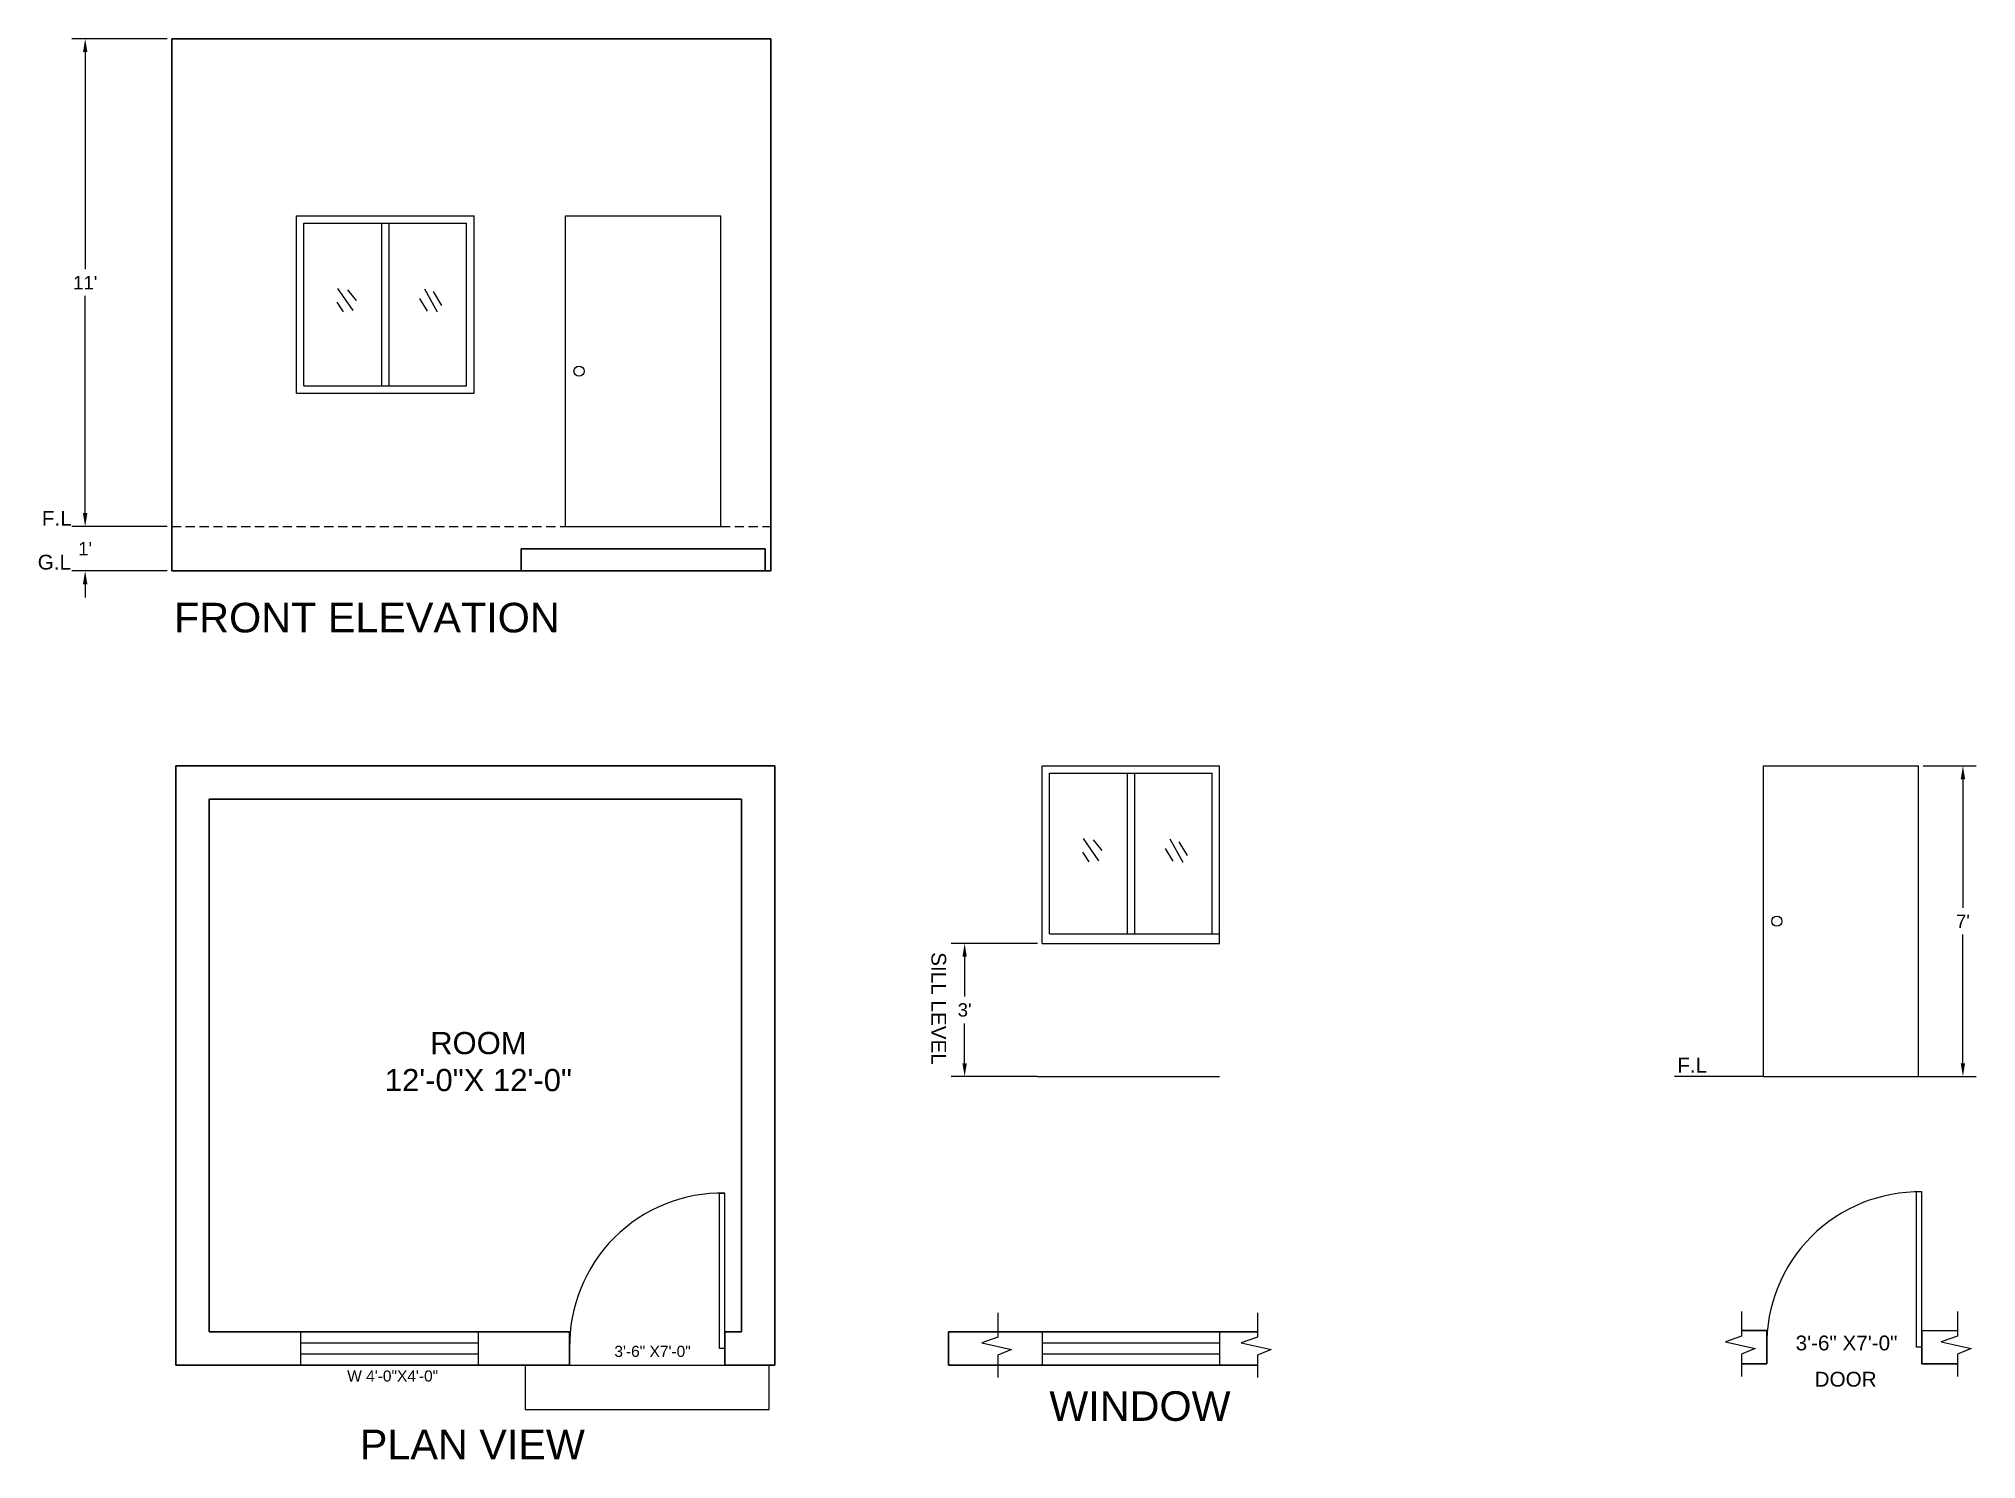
# Model space of a CAD drawing. Header units: inches. Extents: x -195 to 329, y -184 to 200.
import ezdxf

# ---------------------------------------------------------------- set-up
doc = ezdxf.new("R2010")
doc.units = ezdxf.units.IN
doc.header["$LTSCALE"] = 10
doc.header["$MEASUREMENT"] = 0
doc.linetypes.add('DASHED2', pattern=[0.375, 0.25, -0.125])
doc.styles.get("Standard").update_dxf_attribs({"font": 'ARIALUNI.ttf'})
doc.dimstyles.get("Standard").update_dxf_attribs({"dimscale": 20, "dimtxt": 0.18, "dimasz": 0.18, "dimexe": 0.18, "dimexo": 0.0625, "dimgap": 0.09, "dimtad": 0, "dimtih": 1, "dimtoh": 1, "dimdec": 1, "dimzin": 0, "dimdsep": 46, "dimlunit": 4, "dimtxsty": 'Standard', "dimcen": 0.09, "dimadec": 0, "dimazin": 2, "dimtfac": 1, "dimtdec": 1, "dimtofl": 0, "dimtmove": 0, "dimatfit": 3, "dimfxl": 1, "dimtolj": 1, "dimtzin": 0, "dimarcsym": 0})

# ---------------------------------------------------------------- blocks, each defined once
blk = doc.blocks.new('*D2')
at = {"color": 0, "lineweight": -2, "transparency": 16777216}
for p, q in [((-160.29, 199.91), (-186.05, 199.91)), ((-182.45, 196.31), (-182.45, 137.59)), ((-182.45, 71.65), (-182.45, 130.37)), ((-160.29, 68.05), (-186.05, 68.05))]:
    blk.add_line(p, q, dxfattribs=at)
at = {"color": 0, "transparency": 16777216}
for points in [[(-183.05, 196.31), (-181.85, 196.31), (-182.45, 199.91)], [(-183.05, 71.65), (-181.85, 71.65), (-182.45, 68.05)]]:
    blk.add_solid(points, dxfattribs=at)
at = {"layer": 'DEFPOINTS', "color": 0, "transparency": 16777216}
for p in [(-159.04, 199.91), (-182.45, 68.05), (-159.04, 68.05)]:
    blk.add_point(p, dxfattribs=at)
at = {"color": 0, "transparency": 16777216, "insert": (-182.45, 133.98), "char_height": 3.6, "attachment_point": 5}
blk.add_mtext("\\A1;11'", dxfattribs=at)
blk = doc.blocks.new('*D3')
at = {"color": 0, "lineweight": -2, "transparency": 16777216}
for p, q in [((-182.47, 71.65), (-182.47, 75.25)), ((-160.29, 68.05), (-186.07, 68.05)), ((-160.29, 56.05), (-186.07, 56.05)), ((-182.47, 52.45), (-182.47, 48.85))]:
    blk.add_line(p, q, dxfattribs=at)
at = {"color": 0, "transparency": 16777216}
for points in [[(-183.07, 71.65), (-181.87, 71.65), (-182.47, 68.05)], [(-183.07, 52.45), (-181.87, 52.45), (-182.47, 56.05)]]:
    blk.add_solid(points, dxfattribs=at)
at = {"layer": 'DEFPOINTS', "color": 0, "transparency": 16777216}
for p in [(-182.47, 68.05), (-159.04, 68.05), (-159.04, 56.05)]:
    blk.add_point(p, dxfattribs=at)
at = {"color": 0, "transparency": 16777216, "insert": (-182.47, 62.05), "char_height": 3.6, "attachment_point": 5}
blk.add_mtext("\\A1;1'", dxfattribs=at)
blk = doc.blocks.new('*D4')
at = {"color": 0, "lineweight": -2, "transparency": 16777216}
for p, q in [((314.65, 3.33), (328.97, 3.33)), ((325.37, -0.27), (325.37, -35.07)), ((325.37, -77.07), (325.37, -42.27)), ((314.65, -80.67), (328.97, -80.67))]:
    blk.add_line(p, q, dxfattribs=at)
at = {"color": 0, "transparency": 16777216}
for points in [[(324.77, -0.27), (325.97, -0.27), (325.37, 3.33)], [(324.77, -77.07), (325.97, -77.07), (325.37, -80.67)]]:
    blk.add_solid(points, dxfattribs=at)
at = {"layer": 'DEFPOINTS', "color": 0, "transparency": 16777216}
for p in [(313.4, 3.33), (313.4, -80.67), (325.37, -80.67)]:
    blk.add_point(p, dxfattribs=at)
at = {"color": 0, "transparency": 16777216, "insert": (325.37, -38.67), "char_height": 3.6, "attachment_point": 5}
blk.add_mtext("\\A1;7'", dxfattribs=at)
blk = doc.blocks.new('*D5')
at = {"color": 0, "lineweight": -2, "transparency": 16777216}
for p, q in [((75.1, -44.67), (51.79, -44.67)), ((55.39, -48.27), (55.39, -59.03)), ((55.39, -77.07), (55.39, -66.3)), ((75.1, -80.67), (51.79, -80.67))]:
    blk.add_line(p, q, dxfattribs=at)
at = {"color": 0, "transparency": 16777216}
for points in [[(54.79, -48.27), (55.99, -48.27), (55.39, -44.67)], [(54.79, -77.07), (55.99, -77.07), (55.39, -80.67)]]:
    blk.add_solid(points, dxfattribs=at)
at = {"layer": 'DEFPOINTS', "color": 0, "transparency": 16777216}
for p in [(76.35, -44.67), (55.39, -80.67), (76.35, -80.67)]:
    blk.add_point(p, dxfattribs=at)
at = {"color": 0, "transparency": 16777216, "insert": (55.39, -62.67), "char_height": 3.6, "attachment_point": 5}
blk.add_mtext("\\A1;3'", dxfattribs=at)

msp = doc.modelspace()

# ---------------------------------------------------------------- linework, layer by layer
at = {"lineweight": 30}
for p, q in [((-159.04, 56.05), (-159.04, 199.91)), ((-159.04, 199.91), (2.96, 199.91)), ((2.96, 56.05), (2.96, 199.91)), ((-159.04, 56.05), (-159.04, 68.05)), ((2.96, 68.05), (2.96, 56.05)), ((-64.54, 56.05), (-64.54, 62.05)), ((-64.54, 62.05), (1.46, 62.05)), ((1.46, 62.05), (1.46, 56.05)), ((-159.04, 56.05), (2.96, 56.05)), ((4.06, 3.33), (-157.94, 3.33)), ((-157.94, -149.67), (-157.94, 3.33)), ((4.06, -5.67), (4.06, 3.33)), ((4.06, 3.33), (4.06, -149.67)), ((-157.94, -5.67), (-157.94, -149.67)), ((-148.94, -5.67), (-148.94, -149.67)), ((-4.94, -5.67), (-148.94, -5.67)), ((-4.94, -149.67), (-4.94, -5.67)), ((4.06, -149.67), (4.06, -5.67)), ((-157.94, -158.67), (-157.94, -149.67)), ((-148.94, -149.67), (-51.44, -149.67)), ((-51.44, -149.67), (-51.44, -158.67)), ((-4.94, -149.67), (-9.44, -149.67)), ((-9.44, -149.67), (-9.44, -158.67)), ((4.06, -149.67), (4.06, -158.67)), ((64.39, -149.67), (51, -149.67)), ((51, -149.67), (51, -158.67)), ((64.39, -149.67), (134.57, -149.67)), ((265.52, -149.37), (272.3, -149.37)), ((272.3, -149.37), (272.3, -158.37)), ((314.3, -149.37), (314.3, -158.37)), ((-157.94, -158.67), (-51.44, -158.67)), ((-9.44, -158.67), (4.06, -158.67)), ((51, -158.67), (64.39, -158.67)), ((64.39, -158.67), (134.57, -158.67)), ((265.52, -158.37), (272.3, -158.37)), ((314.3, -158.37), (323.92, -158.37))]:
    msp.add_line(p, q, dxfattribs=at)
for p, q in [((-125.29, 104.05), (-125.29, 152.05)), ((-125.29, 152.05), (-77.29, 152.05)), ((-77.29, 104.05), (-77.29, 152.05)), ((-52.54, 68.05), (-52.54, 152.05)), ((-52.54, 152.05), (-10.54, 152.05)), ((-10.54, 68.05), (-10.54, 152.05)), ((-123.29, 150.05), (-79.29, 150.05)), ((-123.29, 106.05), (-123.29, 150.05)), ((-102.29, 150.05), (-102.29, 106.05)), ((-100.29, 150.05), (-100.29, 106.05)), ((-79.29, 106.05), (-79.29, 150.05)), ((-114.2, 132.39), (-110.06, 126.4)), ((-111.47, 132.06), (-109.18, 129.12)), ((-90.72, 132.3), (-87.27, 126.05)), ((-88.35, 131.54), (-86.09, 127.77)), ((-114.41, 128.69), (-112.67, 126.08)), ((-92.02, 129.71), (-89.97, 126.27)), ((-123.29, 106.05), (-79.29, 106.05)), ((-125.29, 104.05), (-77.29, 104.05)), ((-52.54, 68.05), (-10.54, 68.05)), ((76.35, -44.67), (76.35, 3.33)), ((76.35, 3.33), (124.35, 3.33)), ((78.35, -42.04), (78.35, 1.33)), ((78.35, 1.33), (122.35, 1.33)), ((99.35, 1.33), (99.35, -42.04)), ((101.35, 1.33), (101.35, -42.04)), ((122.35, -42.04), (122.35, 1.33)), ((124.35, -44.67), (124.35, 3.33)), ((271.4, -80.67), (271.4, 3.33)), ((271.4, 3.33), (313.4, 3.33)), ((313.4, -80.67), (313.4, 3.33)), ((-148.94, -68.74), (-148.94, -5.67)), ((-4.94, -25.21), (-4.94, -5.67)), ((87.23, -20.03), (88.97, -22.64)), ((87.45, -16.33), (91.59, -22.31)), ((90.17, -16.65), (92.46, -19.59)), ((109.63, -19), (111.68, -22.45)), ((110.92, -16.42), (114.37, -22.67)), ((113.29, -17.17), (115.56, -20.94)), ((76.35, -44.67), (124.35, -44.67)), ((78.35, -42.04), (124.35, -42.04)), ((75.1, -80.67), (76.35, -80.67)), ((76.35, -80.67), (124.35, -80.67)), ((271.4, -80.67), (247.4, -80.67)), ((271.4, -80.67), (313.4, -80.67)), ((313.4, -80.67), (326.9, -80.67)), ((-10.94, -154.17), (-10.94, -112.17)), ((-10.94, -112.17), (-9.44, -112.17)), ((-9.44, -154.17), (-9.44, -112.17)), ((-9.44, -158.67), (-9.44, -112.17)), ((312.8, -153.87), (312.8, -111.87)), ((314.3, -153.87), (314.3, -111.87)), ((314.3, -158.37), (314.3, -111.87)), ((64.39, -144.53), (64.39, -151.16)), ((134.57, -144.53), (134.57, -151.16)), ((265.52, -144.23), (265.52, -150.87)), ((323.92, -144.23), (323.92, -150.87)), ((-157.94, -149.67), (-157.94, -158.67)), ((-124.19, -149.67), (-124.19, -158.67)), ((-76.19, -149.67), (-76.19, -158.67)), ((-9.44, -149.67), (-4.94, -149.67)), ((64.39, -151.16), (60, -152.64)), ((76.35, -149.67), (76.35, -158.67)), ((76.35, -149.67), (76.35, -149.67)), ((124.35, -149.67), (124.35, -158.67)), ((134.57, -151.16), (130.18, -152.64)), ((265.52, -150.87), (261.13, -152.35)), ((314.3, -149.37), (323.92, -149.37)), ((323.92, -150.87), (319.53, -152.35)), ((-124.19, -152.67), (-76.19, -152.67)), ((-124.19, -155.67), (-76.19, -155.67)), ((-9.44, -154.17), (-10.94, -154.17)), ((60, -152.64), (68.07, -154.45)), ((68.07, -154.45), (64.39, -156.04)), ((64.39, -156.04), (64.39, -162.07)), ((76.35, -152.67), (124.35, -152.67)), ((76.35, -155.67), (124.35, -155.67)), ((130.18, -152.64), (138.25, -154.45)), ((138.25, -154.45), (134.57, -156.04)), ((134.57, -156.04), (134.57, -162.07)), ((261.13, -152.35), (269.2, -154.16)), ((269.2, -154.16), (265.52, -155.75)), ((265.52, -155.75), (265.52, -161.78)), ((314.3, -153.87), (312.8, -153.87)), ((319.53, -152.35), (327.6, -154.16)), ((327.6, -154.16), (323.92, -155.75)), ((323.92, -155.75), (323.92, -161.78)), ((-51.44, -158.67), (-63.44, -158.67)), ((-63.44, -158.67), (-63.44, -170.67)), ((-63.44, -158.67), (2.56, -158.67)), ((-9.44, -158.67), (4.06, -158.67)), ((-9.44, -158.67), (2.56, -158.67)), ((2.56, -170.67), (2.56, -158.67)), ((2.56, -158.67), (2.56, -158.67)), ((272.3, -158.37), (265.52, -158.37)), ((265.52, -158.37), (272.3, -158.37)), ((314.3, -158.37), (323.92, -158.37)), ((314.3, -158.37), (323.92, -158.37)), ((314.3, -158.37), (323.92, -158.37)), ((-63.44, -170.67), (2.56, -170.67))]:
    msp.add_line(p, q)
at = {"linetype": 'DASHED2'}
for p, q in [((-159.04, 68.05), (-52.54, 68.05)), ((-10.54, 68.05), (2.96, 68.05))]:
    msp.add_line(p, q, dxfattribs=at)
for centre in [(-48.9, 110.05), (275.05, -38.67)]:
    msp.add_circle(centre, 1.37)
for centre in [(-10.19, -153.42), (313.55, -153.12)]:
    msp.add_arc(centre, 41.26, 88.9584, 181.0416)

# ---------------------------------------------------------------- texts
at = {"attachment_point": 1}
for s, width, insert, char_height in [('F.L', 4.2122, (-194.17, 72.26), 4), ('G.L', 11.7217, (-195.29, 60.41), 4), ('FRONT ELEVATION', 107.3261, (-158.43, 47.41), 8), ('\\pxqc;{\\f@Arial Unicode MS|b0|i0|c0|p34;ROOM\\P12\'-0"X 12\'-0"}', 83.1052, (-117.67, -68.62), 6), ('F.L', 4.2122, (248.13, -75.59), 4), ('\\pxqc;3\'-6" X7\'-0"', 29.9938, (278.9, -150.7), 4), ('\\pxqc;{\\f@Arial Unicode MS|b0|i0|c0|p34;3\'-6" X7\'-0"}', 29.9938, (-44.01, -153.47), 3), ('\\pxqc;{\\f@Arial Unicode MS|b0|i0|c0|p34;W 4\'-0"X4\'-0"}', 49.7971, (-124.19, -160.13), 3), ('DOOR', 9.4724, (285.26, -160.5), 4), ('WINDOW', 12.9761, (78.29, -165.76), 8), ('\\pxqc;{\\f@Arial Unicode MS|b0|i0|c0|p34;PLAN VIEW}', 137.3549, (-146.42, -176.14), 8)]:
    msp.add_mtext_dynamic_manual_height_columns(s, width=width, gutter_width=1, heights=[0], dxfattribs=dict(at, insert=insert, char_height=char_height))
at = {"insert": (50.39, -44.27), "char_height": 4, "attachment_point": 1, "rotation": 270}
msp.add_mtext_dynamic_manual_height_columns('\\pxqc;SILL LEVEL', width=36, gutter_width=1, heights=[0], dxfattribs=at)

# ---------------------------------------------------------------- dimensions: what is measured, and where the dimension line sits
for base, p1, p2, picture, middle in [((-182.45, 68.05), (-159.04, 199.91), (-159.04, 68.05), '*D2', (-182.45, 133.98)), ((325.37, -80.67), (313.4, 3.33), (313.4, -80.67), '*D4', (325.37, -38.67)), ((55.39, -80.67), (76.35, -44.67), (76.35, -80.67), '*D5', (55.39, -62.67))]:
    dim = msp.add_linear_dim(base=base, p1=p1, p2=p2, angle=90, dimstyle='Standard')
    dim.commit()
    dim.dimension.update_dxf_attribs({"geometry": picture, "text_midpoint": middle})
dim = msp.add_linear_dim(base=(-182.47, 68.05), p1=(-159.04, 56.05), p2=(-159.04, 68.05), angle=90, dimstyle='Standard', override={"dimtmove": 2})
dim.commit()
dim.dimension.update_dxf_attribs({"geometry": '*D3', "text_midpoint": (-182.47, 62.05), "dimtype": 160})

doc.saveas('drawing.dxf')
